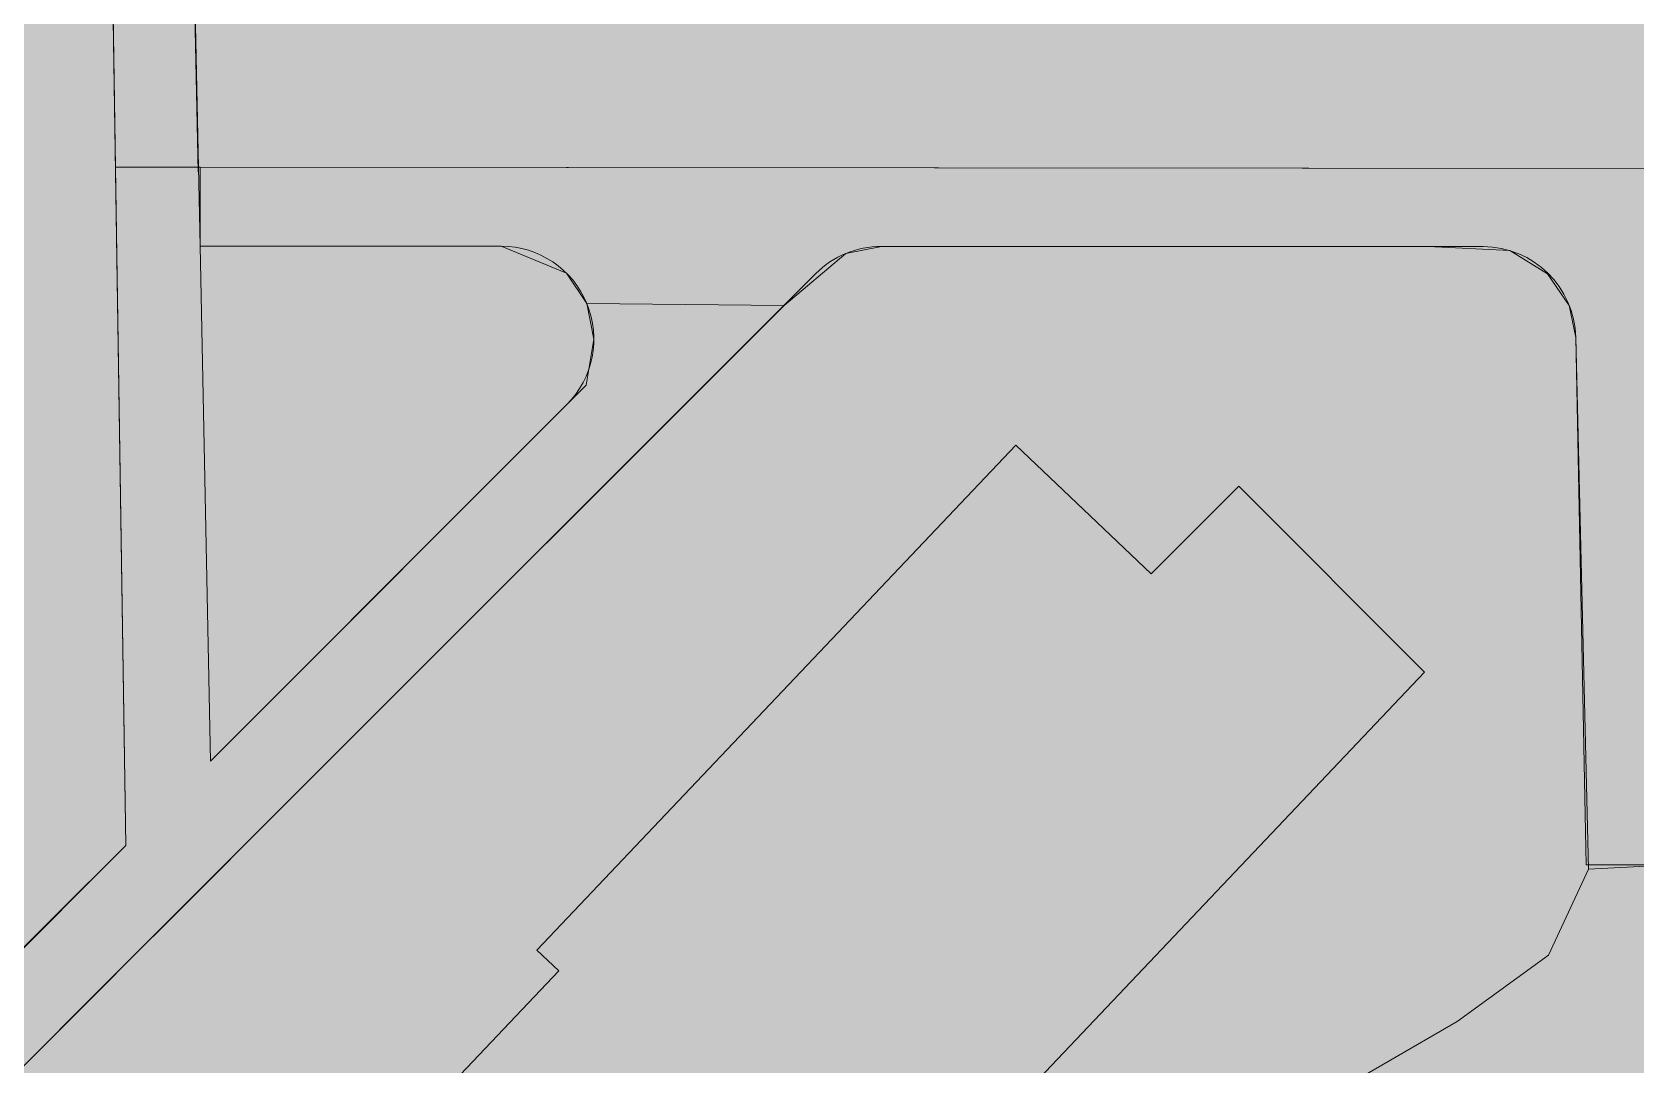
# Model space of a CAD drawing. Header units: metres. Extents: x 68582 to 69192, y 19191 to 19633.
# Drawn here: x 68982.3 to 69034.2, y 19427.9 to 19461.3 of the extents above; entities that cross this region are included whole.
import ezdxf

# ---------------------------------------------------------------- set-up
doc = ezdxf.new("R2010")
doc.units = ezdxf.units.M
doc.layers.get('0').update_dxf_attribs({"lineweight": 15})
doc.layers.add('Kasvillisuus', color=7, linetype='Continuous', lineweight=5)
doc.layers.add('None', color=7, linetype='Continuous', lineweight=5)

msp = doc.modelspace()

# ---------------------------------------------------------------- hatches: boundary and pattern name
at = {"true_color": 0xd1f0d1, "transparency": 33554687}
msp.add_hatch(color=254, dxfattribs=at).paths.add_polyline_path([(68588.122, 19191.443), (69192.296, 19191.443), (69192.296, 19628.232), (68588.122, 19628.232)], flags=0)
at = {"layer": 'Kasvillisuus', "true_color": 0xffffff, "transparency": 33554687}
for points in [[(68917.199, 19518.124), (68926.154, 19514.819), (68940.71, 19509.8), (68952.71, 19506.88), (68979.2, 19501.5), (68982.85, 19499.37), (68985.79, 19495.99), (68987.01, 19489.98), (68987.711, 19456.886), (68985.022, 19456.886), (68984.524, 19489.475), (68983.47, 19494.84), (68981.24, 19497.42), (68978.3, 19499.13), (68949.27, 19505.16), (68939.615, 19507.532), (68917.199, 19515.542)], [(68985.022, 19456.886), (68985.357, 19434.955), (68959.776, 19409.506), (68957.939, 19407.984), (68960.269, 19406.154), (68960.946, 19406.533), (68962.174, 19407.84), (68966.44, 19412.22), (68991.246, 19437.026), (69006.639, 19452.419), (69000.263, 19452.48), (69000.492, 19451.332), (69000.238, 19449.836), (68997.192, 19446.79), (68988.091, 19437.689), (68987.762, 19454.336), (68987.711, 19456.886)], [(68987.763, 19456.886), (69047.549, 19456.837), (69050.6, 19455.936), (69064.425, 19445.5), (69065.414, 19444.744), (69067.882, 19445.002), (69067.952, 19440.273), (69049.596, 19453.55), (69048.918, 19454.043), (69047.538, 19454.337), (69037.456, 19454.19), (69036.23, 19453.442), (69035.355, 19452.561), (69035.358, 19434.337), (69032.65, 19434.19), (69032.24, 19451.378), (69032.031, 19452.419), (69031.324, 19453.442), (69030.109, 19454.19), (69027.463, 19454.319), (69009.791, 19454.327), (69008.642, 19454.099), (69006.639, 19452.419), (69000.263, 19452.48), (68999.607, 19453.46), (68997.493, 19454.332), (68987.762, 19454.336)]]:
    msp.add_hatch(color=7, dxfattribs=at).paths.add_polyline_path(points, flags=0)
at = {"layer": 'None', "linetype": 'Continuous', "lineweight": 0, "true_color": 0x777777, "transparency": 33554687}
msp.add_hatch(color=8, dxfattribs=at).paths.add_polyline_path([(68990.371, 19400.136), (69010.862, 19421.732), (69010.143, 19422.427), (69027.351, 19440.563), (69021.341, 19446.573), (69018.512, 19443.745), (69014.13, 19447.904), (68998.643, 19431.582), (68999.358, 19430.904), (68983.871, 19414.582), (68983.156, 19415.26), (68978.548, 19410.404), (68979.12, 19409.832), (68972.049, 19402.761), (68975.726, 19399.084), (68977.14, 19400.498), (68978.555, 19399.084), (68979.332, 19399.862), (68981.609, 19397.585), (68981.807, 19397.387), (68987.464, 19403.044)], flags=0)

# ---------------------------------------------------------------- linework, layer by layer
at = {"layer": 'Kasvillisuus', "color": 7, "true_color": 0xffffff, "transparency": 33554687}
for points in [[(68917.199, 19518.124), (68926.154, 19514.819), (68940.71, 19509.8), (68952.71, 19506.88), (68979.2, 19501.5), (68982.85, 19499.37), (68985.79, 19495.99), (68987.01, 19489.98), (68987.711, 19456.886), (68985.022, 19456.886), (68984.524, 19489.475), (68983.47, 19494.84), (68981.24, 19497.42), (68978.3, 19499.13), (68949.27, 19505.16), (68939.615, 19507.532), (68917.199, 19515.542)], [(68985.022, 19456.886), (68985.357, 19434.955), (68959.776, 19409.506), (68957.939, 19407.984), (68960.269, 19406.154), (68960.946, 19406.533), (68962.174, 19407.84), (68966.44, 19412.22), (68991.246, 19437.026), (69006.639, 19452.419), (69000.263, 19452.48), (69000.492, 19451.332), (69000.238, 19449.836), (68997.192, 19446.79), (68988.091, 19437.689), (68987.762, 19454.336), (68987.711, 19456.886)]]:
    msp.add_lwpolyline(points, close=True, dxfattribs=at)
msp.add_lwpolyline([(69035.358, 19434.337), (69032.65, 19434.19), (69032.24, 19451.378), (69032.031, 19452.419), (69031.324, 19453.442), (69030.109, 19454.19), (69027.463, 19454.319), (69009.791, 19454.327), (69008.642, 19454.099), (69006.639, 19452.419), (69000.263, 19452.48), (68999.607, 19453.46), (68997.493, 19454.332), (68987.762, 19454.336), (68987.763, 19456.886), (68987.694, 19456.886), (69047.549, 19456.837)], dxfattribs=at)
at = {"layer": 'None', "color": 7, "linetype": 'Continuous', "lineweight": 5, "true_color": 0xffffff, "transparency": 33554687}
for p, q in [((68985.357, 19434.955), (68984.52, 19489.71)), ((68987.01, 19489.98), (68987.697, 19456.739)), ((68987.697, 19456.739), (68987.711, 19456.886)), ((68987.711, 19456.886), (69040.549, 19456.837)), ((68997.493, 19454.332), (68987.762, 19454.336)), ((68987.762, 19454.336), (68988.091, 19437.689)), ((69020.365, 19454.322), (69009.791, 19454.327)), ((69029.242, 19454.318), (69020.365, 19454.322)), ((69007.668, 19453.448), (68989.057, 19434.837)), ((69032.556, 19435.412), (69032.24, 19451.378)), ((68989.008, 19438.607), (68999.613, 19449.211)), ((68988.091, 19437.689), (68989.008, 19438.607)), ((69032.578, 19434.337), (69032.556, 19435.412)), ((68960.543, 19410.142), (68985.357, 19434.955)), ((68989.057, 19434.837), (68988.426, 19434.206)), ((68988.426, 19434.206), (68987.266, 19433.046)), ((69035.411, 19434.337), (69032.578, 19434.337)), ((68987.266, 19433.046), (68985.19, 19430.97)), ((68985.19, 19430.97), (68962.929, 19408.709))]:
    msp.add_line(p, q, dxfattribs=at)
at = {"layer": 'None', "color": 7, "linetype": 'Continuous', "lineweight": 5, "transparency": 33554687}
for p, q in [((69031.36, 19431.41), (69032.65, 19434.19)), ((69028.4, 19429.27), (69031.36, 19431.41)), ((69020.29, 19424.58), (69028.4, 19429.27))]:
    msp.add_line(p, q, dxfattribs=at)
msp.add_lwpolyline([(68990.371, 19400.136), (69010.862, 19421.732), (69010.143, 19422.427), (69027.351, 19440.563), (69021.341, 19446.573), (69018.512, 19443.745), (69014.13, 19447.904), (68998.643, 19431.582), (68999.358, 19430.904), (68983.871, 19414.582), (68983.156, 19415.26), (68978.548, 19410.404), (68979.12, 19409.832), (68972.049, 19402.761), (68975.726, 19399.084), (68977.14, 19400.498), (68978.555, 19399.084), (68979.332, 19399.862), (68981.609, 19397.585), (68981.807, 19397.387), (68987.464, 19403.044)], close=True, dxfattribs=at)
at = {"layer": 'None', "color": 7, "linetype": 'Continuous', "lineweight": 5, "true_color": 0xffffff, "transparency": 33554687}
for centre, start, end in [((68997.492, 19451.332), 315, 89.9756), ((69009.79, 19451.327), 89.974, 135), ((69029.24, 19451.318), 1.1358, 89.974)]:
    msp.add_arc(centre, 3, start, end, dxfattribs=at)

doc.saveas('drawing.dxf')
